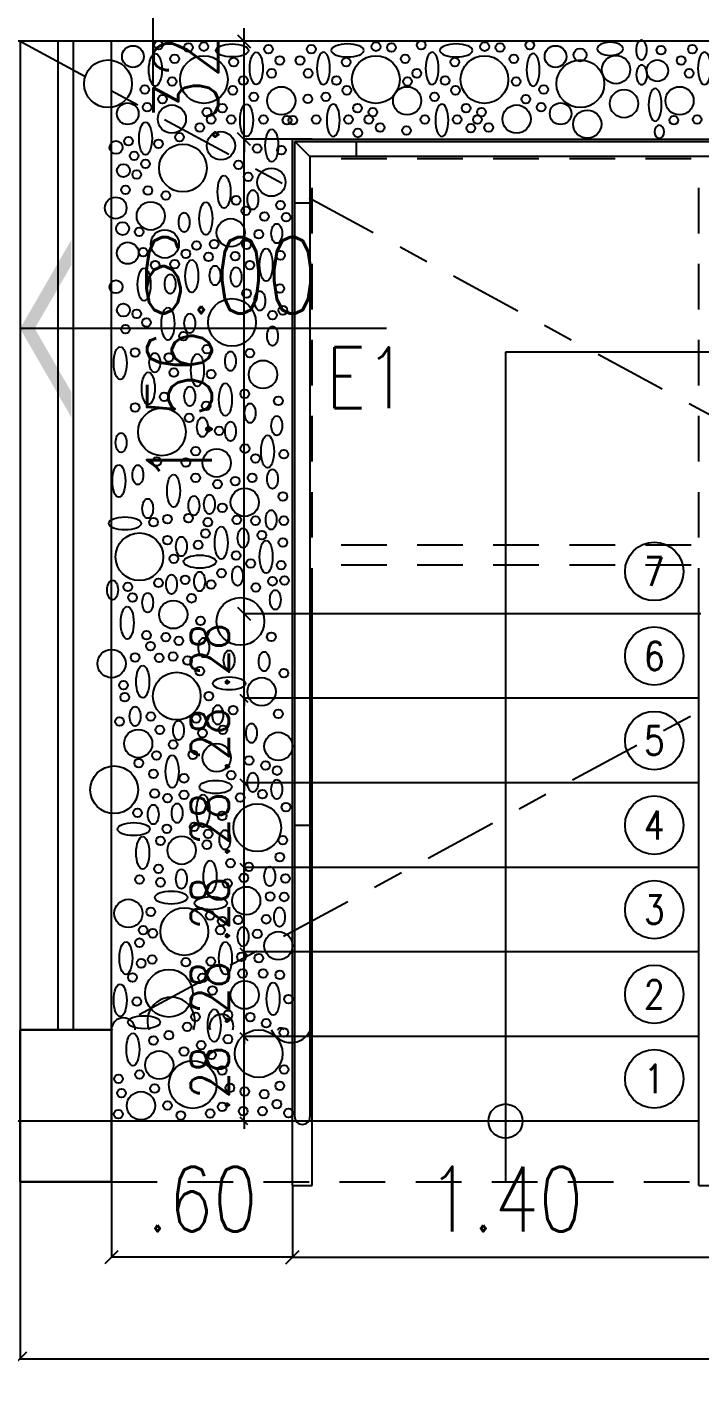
# Model space of a CAD drawing. Extents: x 3 to 114, y 126 to 173.
# Drawn here: x 53.873 to 56.084, y 130.525 to 134.985 of the extents above; entities that cross this region are included whole.
import ezdxf
from ezdxf.enums import TextEntityAlignment as Align

# ---------------------------------------------------------------- set-up
doc = ezdxf.new("R2010")
doc.units = 0
doc.header["$LTSCALE"] = 0.02
doc.header["$MEASUREMENT"] = 0
doc.header["$PDMODE"] = 35
doc.linetypes.add('ACAD_ISO10W100', pattern=[18, 12, -3, 0, -3])
doc.linetypes.add('TRAZOS2', pattern=[0.375, 0.25, -0.125])
doc.layers.get('0').update_dxf_attribs({"linetype": 'CONTINUOUS'})
doc.layers.get('Defpoints').update_dxf_attribs({"linetype": 'CONTINUOUS'})
for name, color, linetype in [('-ejes-estruc', 8, 'ACAD_ISO10W100'), ('-LOCAL-TXT', 3, 'CONTINUOUS'), ('-num-escalon', 8, 'CONTINUOUS'), ('10-1-COTA-ACUM-100', 2, 'CONTINUOUS'), ('10-COTA-PARC-100', 4, 'CONTINUOUS'), ('columnas', 6, 'CONTINUOUS'), ('hatch', 252, 'CONTINUOUS'), ('piedras', 8, 'CONTINUOUS'), ('VISTA-3', 8, 'CONTINUOUS')]:
    doc.layers.add(name, color=color, linetype=linetype)
doc.styles.add('COTAS', font='ROMANS.shx', dxfattribs={"width": 0.8})
doc.styles.add('ROMANS', font='romans')
doc.dimstyles.new('COTA-S-S-2-50', dxfattribs={"dimscale": 0.5, "dimtxt": 0.25, "dimasz": 0.05, "dimexe": 0, "dimexo": 0, "dimgap": 0.1, "dimtad": 1, "dimzin": 4, "dimdsep": 46, "dimtxsty": 'COTAS', "dimblk": 'OBLIQUE', "dimblk1": 'NONE', "dimblk2": 'M2_COTA', "dimcen": 0.1, "dimclrd": 2, "dimclre": 2, "dimclrt": 2, "dimadec": 0, "dimazin": 0, "dimtfac": 1, "dimtix": 1, "dimtmove": 2, "dimatfit": 3, "dimldrblk": 'M2_COTA', "dimfxl": 0, "dimtolj": 1, "dimtzin": 0, "dimarcsym": 0})

# ---------------------------------------------------------------- blocks, each defined once
blk = doc.blocks.new('_OBLIQUE')
at = {"color": 0, "linetype": 'ByBlock'}
blk.add_line((-0.5, -0.5), (0.5, 0.5), dxfattribs=at)
blk = doc.blocks.new('*D19')
at = {"layer": '10-COTA-PARC-100', "color": 2, "lineweight": -2}
for p, q in [((47.95, 131.0687), (47.95, 130.2528)), ((66.05, 131.0687), (66.05, 130.2528)), ((47.95, 130.2528), (66.05, 130.2528))]:
    blk.add_line(p, q, dxfattribs=at)
at = {"layer": 'Defpoints', "color": 0}
for p in [(47.95, 131.0687), (66.05, 131.0687), (66.05, 130.2528)]:
    blk.add_point(p, dxfattribs=at)
at = {"layer": '10-COTA-PARC-100', "color": 2, "lineweight": -2, "xscale": 0.0425, "yscale": 0.0425, "zscale": 0.0425, "rotation": 180}
blk.add_blockref('_OBLIQUE', (47.95, 130.2528), dxfattribs=at)
at = {"layer": '10-COTA-PARC-100', "color": 2, "lineweight": -2, "xscale": 0.0425, "yscale": 0.0425, "zscale": 0.0425}
blk.add_blockref('_OBLIQUE', (66.05, 130.2528), dxfattribs=at)
at = {"layer": '10-COTA-PARC-100', "color": 2, "insert": (57, 130.4441), "char_height": 0.2125, "attachment_point": 5, "style": 'COTAS'}
blk.add_mtext('\\A1;18.10', dxfattribs=at)
blk = doc.blocks.new('_None')
blk = doc.blocks.new('M2_COTA')
for p, q in [((-1, 0), (0, 0)), ((0, 1), (0, -1))]:
    blk.add_line(p, q)
at = {"const_width": 0.2}
blk.add_lwpolyline([(-1, -1), (1, 1)], dxfattribs=at)
blk = doc.blocks.new('num-escalon')
at = {"layer": '-num-escalon'}
blk.add_circle((0, 0), 0.12, dxfattribs=at)
at = {"layer": '-num-escalon', "style": 'ROMANS', "width": 0.85}
blk.add_attdef('A', text='', height=0.1172, dxfattribs=at).set_placement((0, 0), align=Align.MIDDLE_CENTER)
blk = doc.blocks.new('*D31')
at = {"layer": '10-COTA-PARC-100', "color": 2, "lineweight": -2}
for p, q in [((53.85, 131.1887), (53.85, 130.6078)), ((60.15, 131.1887), (60.15, 130.6078)), ((53.85, 130.6078), (60.15, 130.6078))]:
    blk.add_line(p, q, dxfattribs=at)
at = {"layer": 'Defpoints', "color": 0}
for p in [(53.85, 131.1887), (60.15, 131.1887), (60.15, 130.6078)]:
    blk.add_point(p, dxfattribs=at)
at = {"layer": '10-COTA-PARC-100', "color": 2, "lineweight": -2, "xscale": 0.0425, "yscale": 0.0425, "zscale": 0.0425, "rotation": 180}
blk.add_blockref('_OBLIQUE', (53.85, 130.6078), dxfattribs=at)
at = {"layer": '10-COTA-PARC-100', "color": 2, "lineweight": -2, "xscale": 0.0425, "yscale": 0.0425, "zscale": 0.0425}
blk.add_blockref('_OBLIQUE', (60.15, 130.6078), dxfattribs=at)
at = {"layer": '10-COTA-PARC-100', "color": 2, "insert": (57, 130.7991), "char_height": 0.2125, "attachment_point": 5, "style": 'COTAS'}
blk.add_mtext('\\A1;6.30', dxfattribs=at)
blk = doc.blocks.new('*D32')
at = {"layer": '10-COTA-PARC-100', "color": 2, "lineweight": -2}
for p, q in [((53.85, 134.9387), (53.4115, 134.9387)), ((53.4115, 134.9387), (53.4115, 131.3887)), ((54.15, 131.3887), (53.4115, 131.3887))]:
    blk.add_line(p, q, dxfattribs=at)
at = {"layer": 'Defpoints', "color": 0}
for p in [(53.85, 134.9387), (53.4115, 131.3887), (54.15, 131.3887)]:
    blk.add_point(p, dxfattribs=at)
at = {"layer": '10-COTA-PARC-100', "color": 2, "lineweight": -2, "xscale": 0.0425, "yscale": 0.0425, "zscale": 0.0425}
for p, rotation in [((53.4115, 134.9387), 90), ((53.4115, 131.3887), 270)]:
    blk.add_blockref('_OBLIQUE', p, dxfattribs=dict(at, rotation=rotation))
at = {"layer": '10-COTA-PARC-100', "color": 2, "insert": (53.2202, 133.1637), "char_height": 0.2125, "attachment_point": 5, "rotation": 90, "style": 'COTAS'}
blk.add_mtext('\\A1;3.55', dxfattribs=at)
blk = doc.blocks.new('*D36')
at = {"layer": '10-COTA-PARC-100', "color": 2, "lineweight": -2}
for p, q in [((54.745, 131.1775), (54.745, 130.941)), ((56.145, 131.1775), (56.145, 130.941)), ((54.745, 130.941), (56.145, 130.941))]:
    blk.add_line(p, q, dxfattribs=at)
at = {"layer": 'Defpoints', "color": 0}
for p in [(54.745, 131.1775), (56.145, 131.1775), (56.145, 130.941)]:
    blk.add_point(p, dxfattribs=at)
at = {"layer": '10-COTA-PARC-100', "color": 2, "lineweight": -2, "xscale": 0.0425, "yscale": 0.0425, "zscale": 0.0425, "rotation": 180}
blk.add_blockref('_OBLIQUE', (54.745, 130.941), dxfattribs=at)
at = {"layer": '10-COTA-PARC-100', "color": 2, "lineweight": -2, "xscale": 0.0425, "yscale": 0.0425, "zscale": 0.0425}
blk.add_blockref('_OBLIQUE', (56.145, 130.941), dxfattribs=at)
at = {"layer": '10-COTA-PARC-100', "color": 2, "insert": (55.445, 131.1322), "char_height": 0.2125, "attachment_point": 5, "style": 'COTAS'}
blk.add_mtext('\\A1;1.40', dxfattribs=at)
blk = doc.blocks.new('*D37')
at = {"layer": '10-COTA-PARC-100', "color": 2, "lineweight": -2}
for p, q in [((54.15, 131.1887), (54.15, 130.941)), ((54.745, 131.1775), (54.745, 130.941)), ((54.745, 130.941), (54.15, 130.941))]:
    blk.add_line(p, q, dxfattribs=at)
at = {"layer": 'Defpoints', "color": 0}
for p in [(54.15, 131.1887), (54.745, 131.1775), (54.15, 130.941)]:
    blk.add_point(p, dxfattribs=at)
at = {"layer": '10-COTA-PARC-100', "color": 2, "lineweight": -2, "xscale": 0.0425, "yscale": 0.0425, "zscale": 0.0425, "rotation": 180}
blk.add_blockref('_OBLIQUE', (54.15, 130.941), dxfattribs=at)
at = {"layer": '10-COTA-PARC-100', "color": 2, "lineweight": -2, "xscale": 0.0425, "yscale": 0.0425, "zscale": 0.0425}
blk.add_blockref('_OBLIQUE', (54.745, 130.941), dxfattribs=at)
at = {"layer": '10-COTA-PARC-100', "color": 2, "insert": (54.4475, 131.1322), "char_height": 0.2125, "attachment_point": 5, "style": 'COTAS'}
blk.add_mtext('\\A1;.60', dxfattribs=at)
blk = doc.blocks.new('*D46')
at = {"layer": '10-COTA-PARC-100', "color": 2, "lineweight": -2}
for p, q in [((54.586, 131.6667), (54.586, 131.6917)), ((54.81, 131.6667), (54.586, 131.6667)), ((54.586, 131.3887), (54.586, 131.6667)), ((54.81, 131.3887), (54.586, 131.3887)), ((54.586, 131.3887), (54.586, 131.3637))]:
    blk.add_line(p, q, dxfattribs=at)
at = {"layer": 'Defpoints', "color": 0}
for p in [(54.586, 131.6667), (54.81, 131.6667), (54.81, 131.3887)]:
    blk.add_point(p, dxfattribs=at)
at = {"layer": '10-COTA-PARC-100', "color": 2, "lineweight": -2, "xscale": 0.025, "yscale": 0.025, "zscale": 0.025}
for p, rotation in [((54.586, 131.6667), 270), ((54.586, 131.3887), 90)]:
    blk.add_blockref('_OBLIQUE', p, dxfattribs=dict(at, rotation=rotation))
at = {"layer": '10-COTA-PARC-100', "color": 2, "insert": (54.4735, 131.5277), "char_height": 0.125, "attachment_point": 5, "rotation": 90, "style": 'COTAS'}
blk.add_mtext('\\A1;.28', dxfattribs=at)
blk = doc.blocks.new('*D47')
at = {"layer": '10-COTA-PARC-100', "color": 2, "lineweight": -2}
for p, q in [((54.586, 131.9447), (54.586, 131.9697)), ((54.81, 131.9447), (54.586, 131.9447)), ((54.586, 131.6667), (54.586, 131.9447)), ((54.81, 131.6667), (54.586, 131.6667)), ((54.586, 131.6667), (54.586, 131.6417))]:
    blk.add_line(p, q, dxfattribs=at)
at = {"layer": 'Defpoints', "color": 0}
for p in [(54.586, 131.9447), (54.81, 131.9447), (54.81, 131.6667)]:
    blk.add_point(p, dxfattribs=at)
at = {"layer": '10-COTA-PARC-100', "color": 2, "lineweight": -2, "xscale": 0.025, "yscale": 0.025, "zscale": 0.025}
for p, rotation in [((54.586, 131.9447), 270), ((54.586, 131.6667), 90)]:
    blk.add_blockref('_OBLIQUE', p, dxfattribs=dict(at, rotation=rotation))
at = {"layer": '10-COTA-PARC-100', "color": 2, "insert": (54.4735, 131.8057), "char_height": 0.125, "attachment_point": 5, "rotation": 90, "style": 'COTAS'}
blk.add_mtext('\\A1;.28', dxfattribs=at)
blk = doc.blocks.new('*D48')
at = {"layer": '10-COTA-PARC-100', "color": 2, "lineweight": -2}
for p, q in [((54.586, 132.2227), (54.586, 132.2477)), ((54.81, 132.2227), (54.586, 132.2227)), ((54.586, 131.9447), (54.586, 132.2227)), ((54.81, 131.9447), (54.586, 131.9447)), ((54.586, 131.9447), (54.586, 131.9197))]:
    blk.add_line(p, q, dxfattribs=at)
at = {"layer": 'Defpoints', "color": 0}
for p in [(54.586, 132.2227), (54.81, 132.2227), (54.81, 131.9447)]:
    blk.add_point(p, dxfattribs=at)
at = {"layer": '10-COTA-PARC-100', "color": 2, "lineweight": -2, "xscale": 0.025, "yscale": 0.025, "zscale": 0.025}
for p, rotation in [((54.586, 132.2227), 270), ((54.586, 131.9447), 90)]:
    blk.add_blockref('_OBLIQUE', p, dxfattribs=dict(at, rotation=rotation))
at = {"layer": '10-COTA-PARC-100', "color": 2, "insert": (54.4735, 132.0837), "char_height": 0.125, "attachment_point": 5, "rotation": 90, "style": 'COTAS'}
blk.add_mtext('\\A1;.28', dxfattribs=at)
blk = doc.blocks.new('*D49')
at = {"layer": '10-COTA-PARC-100', "color": 2, "lineweight": -2}
for p, q in [((54.586, 132.5007), (54.586, 132.5257)), ((54.81, 132.5007), (54.586, 132.5007)), ((54.586, 132.2227), (54.586, 132.5007)), ((54.81, 132.2227), (54.586, 132.2227)), ((54.586, 132.2227), (54.586, 132.1977))]:
    blk.add_line(p, q, dxfattribs=at)
at = {"layer": 'Defpoints', "color": 0}
for p in [(54.586, 132.5007), (54.81, 132.5007), (54.81, 132.2227)]:
    blk.add_point(p, dxfattribs=at)
at = {"layer": '10-COTA-PARC-100', "color": 2, "lineweight": -2, "xscale": 0.025, "yscale": 0.025, "zscale": 0.025}
for p, rotation in [((54.586, 132.5007), 270), ((54.586, 132.2227), 90)]:
    blk.add_blockref('_OBLIQUE', p, dxfattribs=dict(at, rotation=rotation))
at = {"layer": '10-COTA-PARC-100', "color": 2, "insert": (54.4735, 132.3617), "char_height": 0.125, "attachment_point": 5, "rotation": 90, "style": 'COTAS'}
blk.add_mtext('\\A1;.28', dxfattribs=at)
blk = doc.blocks.new('*D50')
at = {"layer": '10-COTA-PARC-100', "color": 2, "lineweight": -2}
for p, q in [((54.586, 132.7787), (54.586, 132.8037)), ((54.81, 132.7787), (54.586, 132.7787)), ((54.586, 132.5007), (54.586, 132.7787)), ((54.81, 132.5007), (54.586, 132.5007)), ((54.586, 132.5007), (54.586, 132.4757))]:
    blk.add_line(p, q, dxfattribs=at)
at = {"layer": 'Defpoints', "color": 0}
for p in [(54.586, 132.7787), (54.81, 132.7787), (54.81, 132.5007)]:
    blk.add_point(p, dxfattribs=at)
at = {"layer": '10-COTA-PARC-100', "color": 2, "lineweight": -2, "xscale": 0.025, "yscale": 0.025, "zscale": 0.025}
for p, rotation in [((54.586, 132.7787), 270), ((54.586, 132.5007), 90)]:
    blk.add_blockref('_OBLIQUE', p, dxfattribs=dict(at, rotation=rotation))
at = {"layer": '10-COTA-PARC-100', "color": 2, "insert": (54.4735, 132.6397), "char_height": 0.125, "attachment_point": 5, "rotation": 90, "style": 'COTAS'}
blk.add_mtext('\\A1;.28', dxfattribs=at)
blk = doc.blocks.new('*D51')
at = {"layer": '10-COTA-PARC-100', "color": 2, "lineweight": -2}
for p, q in [((54.586, 133.0567), (54.586, 133.0817)), ((54.81, 133.0567), (54.586, 133.0567)), ((54.586, 132.7787), (54.586, 133.0567)), ((54.81, 132.7787), (54.586, 132.7787)), ((54.586, 132.7787), (54.586, 132.7537))]:
    blk.add_line(p, q, dxfattribs=at)
at = {"layer": 'Defpoints', "color": 0}
for p in [(54.586, 133.0567), (54.81, 133.0567), (54.81, 132.7787)]:
    blk.add_point(p, dxfattribs=at)
at = {"layer": '10-COTA-PARC-100', "color": 2, "lineweight": -2, "xscale": 0.025, "yscale": 0.025, "zscale": 0.025}
for p, rotation in [((54.586, 133.0567), 270), ((54.586, 132.7787), 90)]:
    blk.add_blockref('_OBLIQUE', p, dxfattribs=dict(at, rotation=rotation))
at = {"layer": '10-COTA-PARC-100', "color": 2, "insert": (54.4735, 132.9177), "char_height": 0.125, "attachment_point": 5, "rotation": 90, "style": 'COTAS'}
blk.add_mtext('\\A1;.28', dxfattribs=at)
blk = doc.blocks.new('*D52')
at = {"layer": '10-COTA-PARC-100', "color": 2, "lineweight": -2}
for p, q in [((54.81, 134.6167), (54.586, 134.6167)), ((54.586, 133.0567), (54.586, 134.6167)), ((54.81, 133.0567), (54.586, 133.0567))]:
    blk.add_line(p, q, dxfattribs=at)
at = {"layer": 'Defpoints', "color": 0}
for p in [(54.586, 134.6167), (54.81, 134.6167), (54.81, 133.0567)]:
    blk.add_point(p, dxfattribs=at)
at = {"layer": '10-COTA-PARC-100', "color": 2, "lineweight": -2, "xscale": 0.0425, "yscale": 0.0425, "zscale": 0.0425}
for p, rotation in [((54.586, 134.6167), 90), ((54.586, 133.0567), 270)]:
    blk.add_blockref('_OBLIQUE', p, dxfattribs=dict(at, rotation=rotation))
at = {"layer": '10-COTA-PARC-100', "color": 2, "insert": (54.3735, 133.7367), "char_height": 0.2125, "attachment_point": 5, "rotation": 90, "style": 'COTAS'}
blk.add_mtext('\\A1;1.56', dxfattribs=at)
blk = doc.blocks.new('*D53')
at = {"layer": '10-COTA-PARC-100', "color": 2, "lineweight": -2}
for p, q in [((54.586, 134.9387), (54.586, 134.9812)), ((57, 134.9387), (54.586, 134.9387)), ((54.586, 134.6167), (54.586, 134.9387)), ((54.81, 134.6167), (54.586, 134.6167)), ((54.586, 134.6167), (54.586, 134.5742))]:
    blk.add_line(p, q, dxfattribs=at)
at = {"layer": 'Defpoints', "color": 0}
for p in [(54.586, 134.9387), (57, 134.9387), (54.81, 134.6167)]:
    blk.add_point(p, dxfattribs=at)
at = {"layer": '10-COTA-PARC-100', "color": 2, "lineweight": -2, "xscale": 0.0425, "yscale": 0.0425, "zscale": 0.0425}
for p, rotation in [((54.586, 134.9387), 270), ((54.586, 134.6167), 90)]:
    blk.add_blockref('_OBLIQUE', p, dxfattribs=dict(at, rotation=rotation))
at = {"layer": '10-COTA-PARC-100', "color": 2, "insert": (54.3948, 134.7777), "char_height": 0.2125, "attachment_point": 5, "rotation": 90, "style": 'COTAS'}
blk.add_mtext('\\A1;.32', dxfattribs=at)
blk = doc.blocks.new('FLE-A-ID')
at = {"linetype": 'ByBlock'}
blk.add_line((1.2036, 0), (0, 0), dxfattribs=at)
for points in [[(0.1684, 0.2917), (0.1684, 0.2083), (0, 0), (0.0481, 0)], [(0.1684, -0.2917), (0.1684, -0.2083), (0, 0), (0.0481, 0)]]:
    blk.add_solid(points)
at = {"style": 'COTAS', "width": 0.8}
blk.add_attdef('NUMEJE', (1.2036, 0.2616), '', height=0.2, rotation=180, dxfattribs=at)
blk.add_attdef('ACUTA', text='', height=0.25, rotation=180, dxfattribs=at).set_placement((0.3333, -0.05), align=Align.RIGHT)

msp = doc.modelspace()

# ---------------------------------------------------------------- linework, layer by layer
at = {"layer": '-ejes-estruc'}
for p, q in [((53.85, 134.9387), (59.85, 131.6887)), ((60.15, 134.9387), (54.15, 131.6887))]:
    msp.add_line(p, q, dxfattribs=at)
at = {"layer": '-LOCAL-TXT', "color": 7}
msp.add_line((54.2861, 136.7101), (54.2861, 134.7922), dxfattribs=at)
for p, q in [((53.975, 131.6887), (53.975, 134.9387)), ((54.025, 131.6887), (54.025, 134.9387)), ((54.15, 131.6887), (54.15, 134.9387)), ((54.7525, 131.4027), (54.7525, 134.6092)), ((54.7525, 134.6092), (56.3075, 134.6092)), ((54.955, 134.5592), (54.955, 134.6092)), ((56.3575, 134.5592), (54.8025, 134.5592)), ((54.8025, 134.5592), (54.8025, 131.4027)), ((54.8025, 134.4067), (54.7525, 134.4067)), ((55.445, 133.9167), (55.445, 131.1887)), ((56.861, 133.9167), (55.445, 133.9167)), ((56.0875, 133.0567), (54.745, 133.0567)), ((56.08, 132.7787), (54.81, 132.7787)), ((56.08, 132.5007), (54.81, 132.5007)), ((54.7525, 132.3617), (54.8025, 132.3617)), ((56.08, 132.2227), (54.81, 132.2227)), ((56.08, 131.9447), (54.81, 131.9447)), ((56.08, 131.6667), (54.81, 131.6667)), ((54.745, 131.3887), (54.15, 131.3887)), ((56.08, 131.3887), (54.81, 131.3887))]:
    msp.add_line(p, q)
at = {"color": 8, "linetype": 'TRAZOS2', "ltscale": 30}
for p, q in [((54.81, 133.0567), (54.81, 134.5517)), ((56.305, 134.5517), (54.81, 134.5517)), ((56.08, 133.0567), (56.08, 134.5517)), ((56.305, 133.2817), (54.81, 133.2817)), ((56.305, 133.2167), (54.81, 133.2167))]:
    msp.add_line(p, q, dxfattribs=at)
at = {"color": 2, "linetype": 'TRAZOS2', "ltscale": 30}
msp.add_line((54.15, 131.1887), (59.85, 131.1887), dxfattribs=at)
msp.add_lwpolyline([(60.15, 131.6887), (60.15, 134.9387), (53.85, 134.9387), (53.85, 131.6887)])
msp.add_circle((55.445, 131.3887), 0.0563)
msp.add_arc((54.7775, 131.4027), 0.025, 180, 0)
at = {"layer": 'columnas'}
msp.add_lwpolyline([(53.85, 131.1887), (54.15, 131.1887), (54.15, 131.6887), (53.85, 131.6887)], close=True, dxfattribs=at)
at = {"layer": 'hatch', "color": 7}
for p, q in [((56.08, 131.1775), (56.08, 133.0567)), ((54.745, 131.1775), (54.81, 131.1775)), ((56.08, 131.1775), (56.145, 131.1775))]:
    msp.add_line(p, q, dxfattribs=at)
for points in [[(54.745, 131.1775), (54.745, 134.6167), (56.305, 134.6167)], [(54.81, 131.1775), (54.81, 133.0567)]]:
    msp.add_lwpolyline(points, dxfattribs=at)
at = {"layer": 'piedras', "color": 26}
for centre, radius in [((54.2206, 134.8883), 0.0356), ((54.3047, 134.9261), 0.0143), ((54.403, 134.9182), 0.0143), ((54.4535, 134.9208), 0.0143), ((54.666, 134.9128), 0.0143), ((54.807, 134.9128), 0.0143), ((55.0195, 134.9208), 0.0143), ((55.07, 134.9182), 0.0143), ((55.1683, 134.9261), 0.0143), ((55.3766, 134.9208), 0.0143), ((55.427, 134.9182), 0.0143), ((55.5253, 134.9261), 0.0143), ((55.6094, 134.8883), 0.0356), ((55.6899, 134.8934), 0.0214), ((55.9561, 134.9088), 0.0143), ((56.0591, 134.9128), 0.0143), ((54.1389, 134.7988), 0.0784), ((54.3579, 134.8809), 0.0143), ((54.4541, 134.8124), 0.0784), ((54.5518, 134.8703), 0.0143), ((54.7032, 134.8756), 0.0143), ((54.7698, 134.8756), 0.0143), ((54.9212, 134.8703), 0.0143), ((55.0189, 134.8124), 0.0784), ((55.1152, 134.8809), 0.0143), ((55.2783, 134.8703), 0.0143), ((55.3759, 134.8124), 0.0784), ((55.4722, 134.8809), 0.0143), ((55.6911, 134.7988), 0.0784), ((55.8083, 134.8453), 0.0464), ((55.944, 134.8418), 0.0356), ((56.022, 134.8756), 0.0143), ((54.6766, 134.8331), 0.0143), ((54.7964, 134.8331), 0.0143), ((55.1534, 134.8331), 0.0143), ((56.0485, 134.8331), 0.0143), ((54.2596, 134.7799), 0.0143), ((54.3499, 134.8065), 0.0143), ((54.5491, 134.7772), 0.0143), ((54.5836, 134.8091), 0.0143), ((54.7082, 134.7428), 0.0464), ((54.8894, 134.8091), 0.0143), ((54.9239, 134.7772), 0.0143), ((55.1219, 134.7428), 0.0464), ((55.1231, 134.8065), 0.0143), ((55.2464, 134.8091), 0.0143), ((55.2809, 134.7772), 0.0143), ((55.4802, 134.8065), 0.0143), ((55.5705, 134.7799), 0.0143), ((56.017, 134.7428), 0.0464), ((54.2038, 134.7004), 0.0356), ((54.2675, 134.7214), 0.0143), ((54.318, 134.748), 0.0143), ((54.6182, 134.756), 0.0143), ((54.7955, 134.7488), 0.0143), ((54.8548, 134.756), 0.0143), ((55.2119, 134.756), 0.0143), ((55.512, 134.748), 0.0143), ((55.5625, 134.7214), 0.0143), ((55.6262, 134.7004), 0.0356), ((55.8345, 134.7334), 0.0464), ((54.3486, 134.6828), 0.0464), ((54.4641, 134.7054), 0.0143), ((54.4774, 134.6815), 0.0143), ((54.5146, 134.7187), 0.0143), ((54.5438, 134.6815), 0.0143), ((54.6501, 134.6815), 0.0143), ((54.7271, 134.6788), 0.0143), ((54.7459, 134.6788), 0.0143), ((54.823, 134.6815), 0.0143), ((54.9292, 134.6815), 0.0143), ((54.9584, 134.7187), 0.0143), ((54.9956, 134.6815), 0.0143), ((55.0089, 134.7054), 0.0143), ((55.18, 134.6815), 0.0143), ((55.2862, 134.6815), 0.0143), ((55.3155, 134.7187), 0.0143), ((55.3527, 134.6815), 0.0143), ((55.3659, 134.7054), 0.0143), ((55.4814, 134.6828), 0.0464), ((55.7138, 134.666), 0.0464), ((55.998, 134.6788), 0.0143), ((56.0751, 134.6815), 0.0143), ((54.4402, 134.6549), 0.0143), ((54.96, 134.637), 0.0143), ((55.0328, 134.6549), 0.0143), ((55.1197, 134.6453), 0.0143), ((55.3313, 134.6528), 0.0143), ((55.3898, 134.6549), 0.0143), ((54.1654, 134.5897), 0.0214), ((54.2064, 134.6097), 0.0143), ((54.3047, 134.6017), 0.0143), ((54.3738, 134.623), 0.0143), ((54.51, 134.5951), 0.0464), ((54.225, 134.5619), 0.0143), ((54.385, 134.5218), 0.0784), ((54.6288, 134.5858), 0.0143), ((54.7085, 134.5805), 0.0143), ((54.1896, 134.5133), 0.0214), ((54.2331, 134.5005), 0.0143), ((54.2622, 134.5353), 0.0143), ((54.5677, 134.5326), 0.0143), ((54.6759, 134.4752), 0.0464), ((54.5996, 134.4927), 0.0143), ((54.1641, 134.3905), 0.0356), ((54.1966, 134.4504), 0.0143), ((54.2702, 134.4475), 0.0143), ((54.3286, 134.4316), 0.0143), ((54.5597, 134.4156), 0.0143), ((54.2795, 134.3644), 0.0464), ((54.5916, 134.381), 0.0143), ((54.7058, 134.3996), 0.0143), ((54.1867, 134.3226), 0.0214), ((54.5422, 134.3091), 0.0464), ((54.6527, 134.3624), 0.0143), ((54.7244, 134.3598), 0.0143), ((54.241, 134.3119), 0.0143), ((54.3256, 134.2722), 0.0464), ((54.6341, 134.3039), 0.0143), ((54.2038, 134.2422), 0.0356), ((54.2543, 134.2454), 0.0143), ((54.395, 134.2401), 0.0143), ((54.4296, 134.2667), 0.0143), ((54.488, 134.272), 0.0143), ((54.5571, 134.2321), 0.0143), ((54.5943, 134.2694), 0.0143), ((54.7058, 134.2348), 0.0143), ((54.2941, 134.2029), 0.0143), ((54.3579, 134.2055), 0.0143), ((54.4694, 134.2295), 0.0143), ((54.6049, 134.2029), 0.0143), ((54.1654, 134.1315), 0.0214), ((54.5943, 134.1098), 0.0143), ((54.7032, 134.1258), 0.0143), ((54.1896, 134.055), 0.0214), ((54.5463, 134.0143), 0.0784), ((54.7138, 134.054), 0.0143), ((54.2331, 134.0423), 0.0143), ((54.2649, 134.0141), 0.0143), ((54.6793, 134.038), 0.0143), ((54.1966, 133.9922), 0.0143), ((54.3871, 133.9689), 0.0143), ((54.4641, 133.9263), 0.0143), ((54.2277, 133.9157), 0.0143), ((54.3391, 133.8993), 0.0143), ((54.6049, 133.913), 0.0143), ((54.6482, 133.8431), 0.0464), ((54.3552, 133.8492), 0.0143), ((54.4774, 133.8439), 0.0143), ((54.3233, 133.7695), 0.0143), ((54.4615, 133.7402), 0.0143), ((54.588, 133.7793), 0.0143), ((54.6986, 133.7562), 0.0143), ((54.2277, 133.7349), 0.0143), ((54.3159, 133.6544), 0.0784), ((54.4057, 133.7003), 0.0143), ((54.504, 133.6578), 0.0143), ((54.4269, 133.5913), 0.0143), ((54.4961, 133.5524), 0.0464), ((54.589, 133.5993), 0.0143), ((54.6235, 133.5674), 0.0143), ((54.7165, 133.5807), 0.0143), ((54.2994, 133.5567), 0.0143), ((54.395, 133.5541), 0.0143), ((54.4269, 133.5035), 0.0143), ((54.4986, 133.4823), 0.0143), ((54.5571, 133.4929), 0.0143), ((54.6129, 133.5035), 0.0143), ((54.5883, 133.4232), 0.0464), ((54.7138, 133.4424), 0.0143), ((54.5146, 133.4052), 0.0143), ((54.2888, 133.3573), 0.0143), ((54.3339, 133.3679), 0.0143), ((54.403, 133.3706), 0.0143), ((54.4668, 133.3573), 0.0143), ((54.5624, 133.3653), 0.0143), ((54.6235, 133.3626), 0.0143), ((54.7165, 133.3626), 0.0143), ((54.2421, 133.2438), 0.0784), ((54.3339, 133.2988), 0.0143), ((54.4588, 133.3201), 0.0143), ((54.6447, 133.3148), 0.0143), ((54.4349, 133.2828), 0.0143), ((54.7138, 133.2908), 0.0143), ((54.3552, 133.2376), 0.0143), ((54.5597, 133.2483), 0.0143), ((54.6076, 133.2217), 0.0143), ((54.7078, 133.2164), 0.0143), ((54.3924, 133.1685), 0.0143), ((54.5119, 133.1898), 0.0143), ((54.6793, 133.1632), 0.0143), ((54.7191, 133.1658), 0.0143), ((54.2038, 133.1446), 0.0143), ((54.3047, 133.1579), 0.0143), ((54.4774, 133.1525), 0.0143), ((54.6249, 133.1426), 0.0143), ((54.2197, 133.11), 0.0143), ((54.3533, 133.0541), 0.0464), ((54.4136, 133.1073), 0.0143), ((54.574, 133.0315), 0.0784), ((54.4429, 133.0329), 0.0143), ((54.2654, 132.9858), 0.0143), ((54.2782, 132.9505), 0.0143), ((54.3286, 132.9797), 0.0143), ((54.3714, 132.9673), 0.0143), ((54.6756, 132.9811), 0.0143), ((54.1505, 132.8926), 0.0464), ((54.2277, 132.9132), 0.0143), ((54.3069, 132.9119), 0.0143), ((54.3525, 132.9159), 0.0143), ((54.4004, 132.9026), 0.0143), ((54.3647, 132.7859), 0.0784), ((54.4402, 132.868), 0.0143), ((54.7171, 132.8612), 0.0143), ((54.1895, 132.8218), 0.0143), ((54.6436, 132.8004), 0.0464), ((54.1937, 132.7819), 0.0143), ((54.4703, 132.7861), 0.0143), ((54.2796, 132.719), 0.0143), ((54.5499, 132.74), 0.0143), ((54.6986, 132.7274), 0.0143), ((54.177, 132.7022), 0.0143), ((54.3089, 132.675), 0.0143), ((54.4284, 132.7127), 0.0143), ((54.5164, 132.675), 0.0143), ((54.238, 132.6297), 0.0464), ((54.3529, 132.6267), 0.0143), ((54.4493, 132.6645), 0.0143), ((54.6989, 132.6204), 0.0464), ((54.2985, 132.5911), 0.0143), ((54.4179, 132.5932), 0.0143), ((54.4961, 132.5835), 0.0464), ((54.1591, 132.4779), 0.0784), ((54.2398, 132.5659), 0.0143), ((54.6022, 132.5743), 0.0143), ((54.6567, 132.5575), 0.0143), ((54.6944, 132.5408), 0.0143), ((54.288, 132.5303), 0.0143), ((54.3886, 132.5156), 0.0143), ((54.5436, 132.5261), 0.0143), ((54.2922, 132.4653), 0.0143), ((54.3341, 132.4506), 0.0143), ((54.3886, 132.4611), 0.0143), ((54.5729, 132.4527), 0.0143), ((54.6462, 132.4632), 0.0143), ((54.2356, 132.4023), 0.0143), ((54.6293, 132.3533), 0.0784), ((54.7238, 132.4212), 0.0143), ((54.5143, 132.3919), 0.0143), ((54.332, 132.3499), 0.0143), ((54.4221, 132.3562), 0.0143), ((54.4682, 132.3331), 0.0143), ((54.311, 132.3101), 0.0143), ((54.3809, 132.279), 0.0464), ((54.464, 132.2975), 0.0143), ((54.7133, 132.3122), 0.0143), ((54.5415, 132.2367), 0.0143), ((54.6018, 132.2245), 0.0143), ((54.7032, 132.2568), 0.0143), ((54.2423, 132.183), 0.0143), ((54.3048, 132.2178), 0.0143), ((54.5855, 132.1884), 0.0143), ((54.7217, 132.1863), 0.0143), ((54.3115, 132.1737), 0.0143), ((54.531, 132.1696), 0.0143), ((54.5929, 132.1129), 0.0464), ((54.2058, 132.0714), 0.0464), ((54.6714, 132.1276), 0.0143), ((54.7175, 132.1255), 0.0143), ((54.2792, 132.0768), 0.0143), ((54.3896, 132.0119), 0.0784), ((54.4745, 132.0647), 0.0143), ((54.5143, 132.0458), 0.0143), ((54.5666, 132.05), 0.0143), ((54.6588, 132.0521), 0.0143), ((54.2545, 132.0165), 0.0143), ((54.2859, 132.006), 0.0143), ((54.508, 132.0165), 0.0143), ((54.6295, 132.0039), 0.0143), ((54.2423, 131.9753), 0.0143), ((54.6989, 131.9653), 0.0464), ((54.2838, 131.92), 0.0143), ((54.4765, 131.9137), 0.0143), ((54.5771, 131.9284), 0.0143), ((54.6341, 131.9246), 0.0143), ((54.2482, 131.9074), 0.0143), ((54.3389, 131.8089), 0.0784), ((54.3944, 131.9108), 0.0143), ((54.5813, 131.8739), 0.0143), ((54.6483, 131.8739), 0.0143), ((54.7032, 131.8692), 0.0143), ((54.2189, 131.8613), 0.0143), ((54.4497, 131.86), 0.0143), ((54.5883, 131.8038), 0.0464), ((54.2335, 131.7816), 0.0143), ((54.482, 131.8185), 0.0143), ((54.7321, 131.79), 0.0143), ((54.5331, 131.7376), 0.0143), ((54.399, 131.6985), 0.0143), ((54.4263, 131.7313), 0.0143), ((54.6064, 131.7308), 0.0143), ((54.6588, 131.7103), 0.0143), ((54.288, 131.6537), 0.0143), ((54.3391, 131.6708), 0.0143), ((54.5331, 131.6579), 0.0143), ((54.6339, 131.6105), 0.0784), ((54.7171, 131.6801), 0.0143), ((54.3072, 131.5731), 0.0464), ((54.3886, 131.618), 0.0143), ((54.4451, 131.6385), 0.0143), ((54.4787, 131.6067), 0.0143), ((54.4173, 131.509), 0.0784), ((54.5143, 131.5555), 0.0143), ((54.7175, 131.5585), 0.0143), ((54.1732, 131.5278), 0.0143), ((54.2423, 131.5417), 0.0143), ((54.1833, 131.4809), 0.0143), ((54.2472, 131.4393), 0.0464), ((54.2922, 131.4956), 0.0143), ((54.5395, 131.4977), 0.0143), ((54.588, 131.4863), 0.0143), ((54.6525, 131.4771), 0.0143), ((54.7032, 131.5047), 0.0143), ((54.3345, 131.4402), 0.0143), ((54.5143, 131.4355), 0.0143), ((54.5834, 131.4217), 0.0143), ((54.6463, 131.4217), 0.0143), ((54.694, 131.4448), 0.0143), ((54.1728, 131.4117), 0.0143), ((54.3781, 131.4075), 0.0143), ((54.4745, 131.4138), 0.0143), ((54.7321, 131.4154), 0.0143)]:
    msp.add_circle(centre, radius, dxfattribs=at)
for centre, radius, start, end in [((54.3468, 131.7177), 0.0784, 338.2956, 201.7044), ((54.1892, 131.6887), 0.0392, 0, 180), ((54.5116, 131.7005), 0.0392, 342.4928, 197.5072), ((54.7401, 131.7182), 0.0713, 204.4349, 335.5651), ((54.7064, 131.6798), 0.0143, 38.5781, 141.4219)]:
    msp.add_arc(centre, radius, start, end, dxfattribs=at)
for centre, major_axis, ratio in [((54.5471, 134.9084), (-0.0535, 0), 0.400005), ((54.2944, 134.8448), (0, 0.0535), 0.400005), ((54.6262, 134.8494), (0, 0.0535), 0.400005), ((54.594, 134.6787), (0, 0.0535), 0.400005), ((54.2621, 134.6188), (0, 0.0535), 0.400005), ((54.6769, 134.5957), (0, 0.0535), 0.400005), ((54.5202, 134.4434), (0, 0.0535), 0.400005), ((54.6149, 134.4174), (0, 0.0321), 0.555566), ((54.4603, 134.3558), (0, 0.0535), 0.400005), ((54.3891, 134.3436), (0, 0.0321), 0.555566), ((54.6933, 134.3067), (0, 0.0321), 0.555566), ((54.6585, 134.2035), (0, 0.0535), 0.400005), ((54.4142, 134.1666), (0, 0.0535), 0.400005), ((54.4905, 134.1683), (0, 0.0321), 0.555566), ((54.2575, 134.1389), (0, 0.0535), 0.400005), ((54.343, 134.1406), (0, 0.0321), 0.555566), ((54.5596, 134.1637), (0, 0.0321), 0.555566), ((54.638, 134.0852), (0, 0.0321), 0.555566), ((54.3358, 134.0098), (0, 0.0535), 0.400005), ((54.4075, 134.0114), (0, 0.0321), 0.555566), ((54.6795, 133.9699), (0, 0.0321), 0.555566), ((54.1791, 133.8806), (0, 0.0535), 0.400005), ((54.2923, 133.8822), (0, 0.0321), 0.555566), ((54.4326, 133.8575), (0, 0.0535), 0.400005), ((54.5412, 133.8869), (0, 0.0321), 0.555566), ((54.2713, 133.7975), (0, 0.0535), 0.400005), ((54.4075, 133.7715), (0, 0.0321), 0.555566), ((54.5248, 133.7606), (0, 0.0535), 0.400005), ((54.6057, 133.7161), (0, 0.0321), 0.555566), ((54.449, 133.67), (0, 0.0321), 0.555566), ((54.5412, 133.6562), (0, 0.0321), 0.555566), ((54.6933, 133.6746), (0, 0.0321), 0.555566), ((54.1817, 133.6193), (0, 0.0321), 0.555566), ((54.6631, 133.5899), (0, 0.0535), 0.400005), ((54.1745, 133.493), (0, 0.0535), 0.400005), ((54.237, 133.5131), (0, 0.0321), 0.555566), ((54.6795, 133.4993), (0, 0.0321), 0.555566), ((54.3543, 133.4607), (0, 0.0535), 0.400005), ((54.4213, 133.4116), (0, 0.0321), 0.555566), ((54.472, 133.4163), (0, 0.0321), 0.555566), ((54.2692, 133.4024), (0, 0.0321), 0.555566), ((54.6749, 133.3655), (0, 0.0321), 0.555566), ((54.1946, 133.3534), (-0.0535, 0), 0.400005), ((54.3799, 133.2778), (0, 0.0321), 0.555566), ((54.511, 133.29), (0, 0.0535), 0.400005), ((54.5827, 133.3055), (0, 0.0321), 0.555566), ((54.6585, 133.2439), (0, 0.0535), 0.400005), ((54.4403, 133.2278), (-0.0535, 0), 0.400005), ((54.3476, 133.1533), (0, 0.0321), 0.555566), ((54.4398, 133.1625), (0, 0.0321), 0.555566), ((54.5642, 133.181), (0, 0.0321), 0.555566), ((54.154, 133.1348), (0, 0.0321), 0.555566), ((54.6887, 133.1025), (0, 0.0321), 0.555566), ((54.2692, 133.0933), (0, 0.0321), 0.555566), ((54.2022, 133.027), (0, 0.0535), 0.400005), ((54.4536, 132.9457), (0, 0.0321), 0.555566), ((54.5366, 132.9041), (0, 0.0321), 0.555566), ((54.6518, 132.8995), (0, 0.0321), 0.555566), ((54.2529, 132.8333), (0, 0.0535), 0.400005), ((54.537, 132.8274), (-0.0535, 0), 0.400005), ((54.2278, 132.7196), (0, 0.0321), 0.555566), ((54.4997, 132.7242), (0, 0.0321), 0.555566), ((54.3706, 132.6734), (0, 0.0321), 0.555566), ((54.6103, 132.6642), (0, 0.0321), 0.555566), ((54.3497, 132.538), (0, 0.0535), 0.400005), ((54.4926, 132.4872), (-0.0535, 0), 0.400005), ((54.6149, 132.5027), (0, 0.0321), 0.555566), ((54.6933, 132.4797), (0, 0.0321), 0.555566), ((54.4511, 132.4088), (0, 0.0535), 0.400005), ((54.2877, 132.3966), (0, 0.0321), 0.555566), ((54.366, 132.4012), (0, 0.0321), 0.555566), ((54.2233, 132.3486), (-0.0535, 0), 0.400005), ((54.5228, 132.3136), (0, 0.0321), 0.555566), ((54.2529, 132.2704), (0, 0.0535), 0.400005), ((54.4741, 132.1919), (0, 0.0535), 0.400005), ((54.3799, 132.1844), (0, 0.0321), 0.555566), ((54.6702, 132.1936), (0, 0.0321), 0.555566), ((54.3462, 132.1235), (-0.0535, 0), 0.400005), ((54.4769, 132.1052), (-0.0535, 0), 0.400005), ((54.7025, 132.0598), (0, 0.0321), 0.555566), ((54.5827, 131.9952), (0, 0.0321), 0.555566), ((54.1976, 131.9244), (0, 0.0535), 0.400005), ((54.5248, 131.9244), (0, 0.0535), 0.400005), ((54.1791, 131.7859), (0, 0.0535), 0.400005), ((54.6815, 131.7906), (0, 0.0535), 0.400005), ((54.4879, 131.7029), (0, 0.0535), 0.400005), ((54.2572, 131.7137), (-0.0535, 0), 0.400005), ((54.2206, 131.6245), (0, 0.0535), 0.400005)]:
    msp.add_ellipse(centre, major_axis=major_axis, ratio=ratio, dxfattribs=at)
at = {"layer": 'piedras', "color": 26, "extrusion": (0, 0, -1)}
for centre, major_axis, ratio in [((54.9259, 134.9084), (0.0535, 0), 0.400005), ((55.283, 134.9084), (0.0535, 0), 0.400005), ((55.789, 134.9136), (0.0428, 0), 0.500439), ((55.8919, 134.9097), (0, 0.0321), 0.555566), ((54.8468, 134.8494), (0, 0.0535), 0.400005), ((55.2038, 134.8494), (0, 0.0535), 0.400005), ((55.5357, 134.8448), (0, 0.0535), 0.400005), ((56.0989, 134.8494), (0, 0.0535), 0.400005), ((55.8927, 134.8281), (0, 0.0321), 0.555566), ((55.9366, 134.7297), (0, 0.0535), 0.400005), ((54.8791, 134.6787), (0, 0.0535), 0.400005), ((55.2361, 134.6787), (0, 0.0535), 0.400005), ((55.9504, 134.641), (0, 0.0214), 0.749342)]:
    msp.add_ellipse(centre, major_axis=major_axis, ratio=ratio, dxfattribs=at)
at = {"layer": 'VISTA-3'}
msp.add_line((54.8025, 134.5592), (54.7525, 134.6092), dxfattribs=at)
msp.add_lwpolyline([(53.85, 131.6887), (54.15, 131.6887), (54.15, 131.1887), (53.85, 131.1887)], close=True, dxfattribs=at)

# ---------------------------------------------------------------- block references
at = {"layer": '-num-escalon', "xscale": 0.7999999999999545, "yscale": 0.7999999999999545, "zscale": 0.8}
for p, values in [((55.934, 133.1957), {'A': '7'}), ((55.934, 132.9177), {'A': '6'}), ((55.934, 132.6397), {'A': '5'}), ((55.934, 132.3617), {'A': '4'}), ((55.934, 132.0837), {'A': '3'}), ((55.934, 131.8057), {'A': '2'}), ((55.934, 131.5277), {'A': '1'})]:
    msp.add_blockref('num-escalon', p, dxfattribs=at).add_auto_attribs(values)
at = {"layer": '10-1-COTA-ACUM-100'}
ref = msp.add_blockref('FLE-A-ID', (53.85, 133.994), dxfattribs=dict(at, xscale=-1, rotation=179.9999999995571))
ref.add_attrib('ACUTA', '6.00', dxfattribs={"layer": '0', "height": 0.25, "rotation": 360, "style": 'COTAS', "width": 0.8}).set_placement((54.831, 134.044), align=Align.RIGHT)
ref.add_attrib('NUMEJE', 'E1', (54.8555, 133.7324), dxfattribs={"layer": '0', "height": 0.2, "rotation": 360, "style": 'COTAS', "width": 0.8})

# ---------------------------------------------------------------- dimensions: what is measured, and where the dimension line sits
at = {"layer": '10-COTA-PARC-100'}
for base, p1, p2, override, picture, middle in [((53.4115, 131.3887), (53.85, 134.9387), (54.15, 131.3887), {"dimscale": 0.85}, '*D32', (53.2202, 133.1637)), ((54.586, 134.9387), (54.81, 134.6167), (57, 134.9387), {"dimscale": 0.85}, '*D53', (54.3948, 134.7777)), ((54.586, 133.0567), (54.81, 132.7787), (54.81, 133.0567), {"dimscale": 0.5}, '*D51', (54.4735, 132.9177))]:
    dim = msp.add_linear_dim(base=base, p1=p1, p2=p2, angle=90, dimstyle='COTA-S-S-2-50', override=override, dxfattribs=at)
    dim.commit()
    dim.dimension.update_dxf_attribs({"geometry": picture, "text_midpoint": middle})
dim = msp.add_linear_dim(base=(54.586, 134.6167), p1=(54.81, 133.0567), p2=(54.81, 134.6167), angle=90, dimstyle='COTA-S-S-2-50', override={"dimscale": 0.85}, dxfattribs=at)
dim.commit()
dim.dimension.update_dxf_attribs({"geometry": '*D52', "text_midpoint": (54.3735, 133.7367), "dimtype": 160})
for base, p1, p2, picture, middle in [((54.586, 132.7787), (54.81, 132.5007), (54.81, 132.7787), '*D50', (54.4735, 132.6397)), ((54.586, 132.5007), (54.81, 132.2227), (54.81, 132.5007), '*D49', (54.4735, 132.3617)), ((54.586, 132.2227), (54.81, 131.9447), (54.81, 132.2227), '*D48', (54.4735, 132.0837)), ((54.586, 131.9447), (54.81, 131.6667), (54.81, 131.9447), '*D47', (54.4735, 131.8057)), ((54.586, 131.6667), (54.81, 131.3887), (54.81, 131.6667), '*D46', (54.4735, 131.5277))]:
    dim = msp.add_linear_dim(base=base, p1=p1, p2=p2, angle=90, dimstyle='COTA-S-S-2-50', dxfattribs=at)
    dim.commit()
    dim.dimension.update_dxf_attribs({"geometry": picture, "text_midpoint": middle})
for base, p1, p2, picture, middle in [((54.149999999, 130.9409969228), (54.744999999, 131.1774590747), (54.149999999, 131.1887079783), '*D37', (54.447499999, 131.1322469228)), ((56.145, 130.941), (54.745, 131.1775), (56.145, 131.1775), '*D36', (55.445, 131.1322)), ((60.15, 130.6078), (53.85, 131.1887), (60.15, 131.1887), '*D31', (57, 130.7991)), ((66.05, 130.2528), (47.95, 131.0687), (66.05, 131.0687), '*D19', (57, 130.4441))]:
    dim = msp.add_linear_dim(base=base, p1=p1, p2=p2, dimstyle='COTA-S-S-2-50', override={"dimscale": 0.85}, dxfattribs=at)
    dim.commit()
    dim.dimension.update_dxf_attribs({"geometry": picture, "text_midpoint": middle})

doc.saveas('drawing.dxf')
